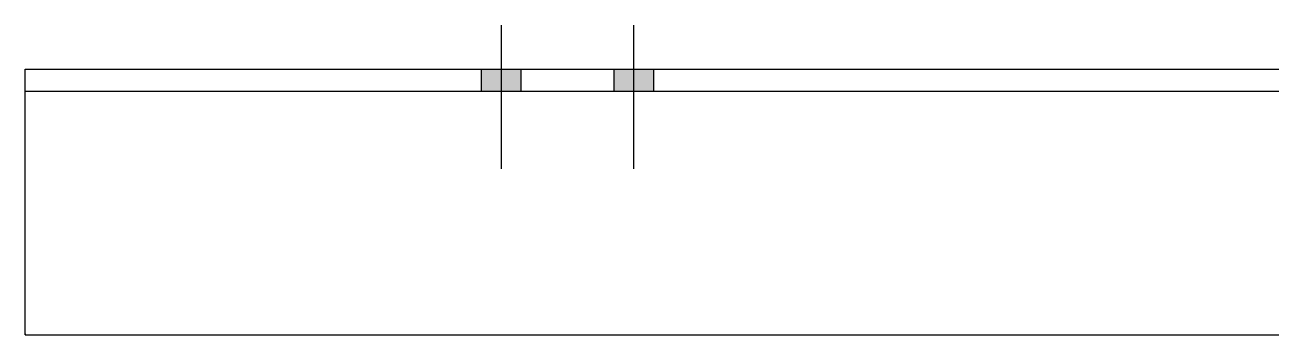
# Model space of a CAD drawing. Header units: millimetres. Extents: x 10 to 18255, y 9 to 371.
# Drawn here: x 9558 to 10126, y 13 to 153 of the extents above; entities that cross this region are included whole.
import ezdxf

# ---------------------------------------------------------------- set-up
doc = ezdxf.new("R2010")
doc.units = ezdxf.units.MM
doc.linetypes.add('DXK_LINE_DOT2', pattern=[3.9198, 1.9599, -1.9599])
doc.layers.add('STÅL', color=7, linetype='Continuous')

msp = doc.modelspace()

# ---------------------------------------------------------------- hatches: boundary and pattern name
at = {"layer": 'STÅL', "linetype": 'Continuous'}
for points in [[(9764.78, 123.5), (9782.78, 123.5), (9782.78, 133.5), (9764.78, 133.5)], [(9824.78, 123.5), (9842.78, 123.5), (9842.78, 133.5), (9824.78, 133.5)]]:
    msp.add_hatch(color=3, dxfattribs=at).paths.add_polyline_path(points)

# ---------------------------------------------------------------- linework, layer by layer
at = {"layer": 'STÅL', "color": 3, "linetype": 'Continuous'}
for p, q in [((9773.78, 153.48), (9773.78, 88.48)), ((9833.78, 153.48), (9833.78, 88.48)), ((9764.78, 133.5), (9764.78, 123.5)), ((9782.78, 133.5), (9782.78, 123.5)), ((9824.78, 133.5), (9824.78, 123.5)), ((9842.78, 133.5), (9842.78, 123.5))]:
    msp.add_line(p, q, dxfattribs=at)
at = {"layer": 'STÅL', "color": 2, "linetype": 'Continuous'}
for p, q in [((9558.4, 13.99), (9558.4, 133.5)), ((9558.4, 133.5), (10125.78, 133.5)), ((10125.78, 123.5), (9558.4, 123.5)), ((9558.4, 13.99), (9558.4, 13.5)), ((9558.4, 13.5), (10125.78, 13.5))]:
    msp.add_line(p, q, dxfattribs=at)
at = {"layer": 'STÅL', "color": 7, "linetype": 'DXK_LINE_DOT2'}
msp.add_line((9558.4, 13.5), (9558.4, 17.51), dxfattribs=at)

doc.saveas('drawing.dxf')
